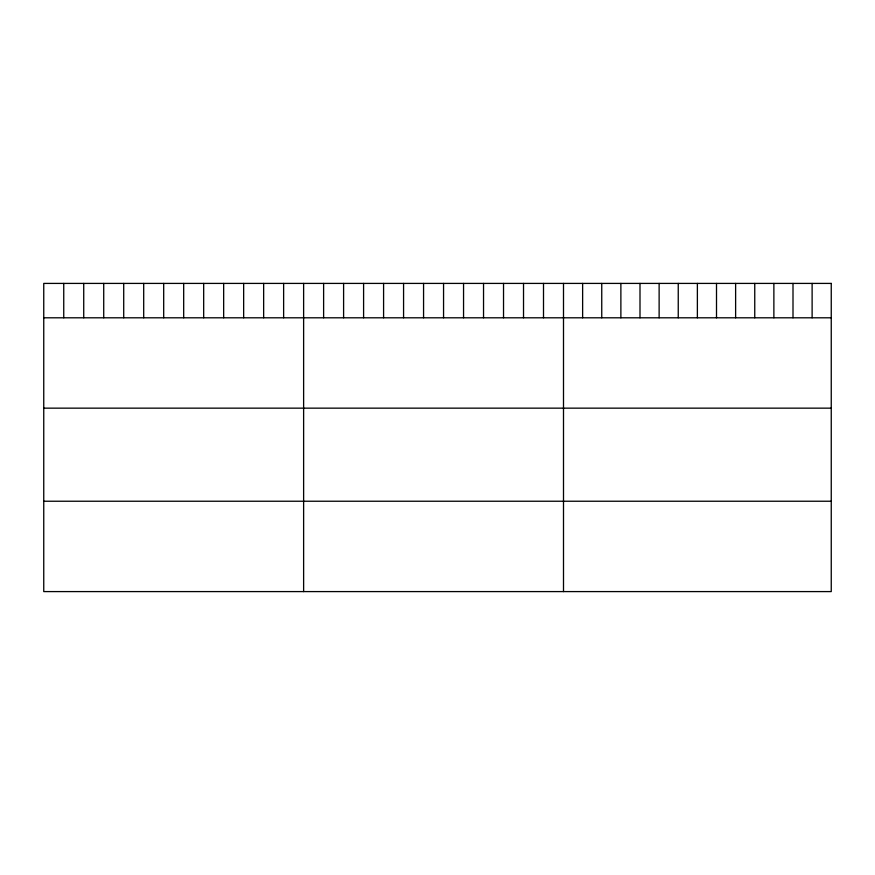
<?xml version="1.0" encoding="UTF-8"?>
<svg xmlns="http://www.w3.org/2000/svg" width="875" height="875" viewBox="0 0 875 875"><rect width="100%" height="100%" fill="white"/><g stroke="black" fill="none" stroke-linecap="round" stroke-linejoin="round"><path stroke-width="1.31" d="M43.75 317.8L831.25 317.8M43.75 408.155L831.25 408.155M43.75 501.233L831.25 501.233M812.12 283.413L812.12 317.8M793.002 283.413L793.002 317.8M773.872 283.413L773.872 317.8M754.753 283.413L754.753 317.8M735.623 283.413L735.623 317.8M716.505 283.413L716.505 317.8M697.375 283.413L697.375 317.8M678.245 283.413L678.245 317.8M659.127 283.413L659.127 317.8M639.997 283.413L639.997 317.8M620.878 283.413L620.878 317.8M601.748 283.413L601.748 317.8M582.63 283.413L582.63 317.8M563.5 283.413L563.5 591.587M543.506 283.413L543.506 317.8M523.523 283.413L523.523 317.8M503.53 283.413L503.53 317.8M483.536 283.413L483.536 317.8M463.553 283.413L463.553 317.8M443.559 283.413L443.559 317.8M423.566 283.413L423.566 317.8M403.572 283.413L403.572 317.8M383.589 283.413L383.589 317.8M363.595 283.413L363.595 317.8M343.602 283.413L343.602 317.8M323.619 283.413L323.619 317.8M303.625 283.413L303.625 591.587M283.631 283.413L283.631 317.8M263.648 283.413L263.648 317.8M243.655 283.413L243.655 317.8M223.661 283.413L223.661 317.8M203.678 283.413L203.678 317.8M183.684 283.413L183.684 317.8M163.691 283.413L163.691 317.8M143.697 283.413L143.697 317.8M123.714 283.413L123.714 317.8M103.72 283.413L103.72 317.8M83.727 283.413L83.727 317.8M63.744 283.413L63.744 317.8M831.25 283.413L43.75 283.413L43.75 591.587L831.25 591.587L831.25 283.413"/></g></svg>
